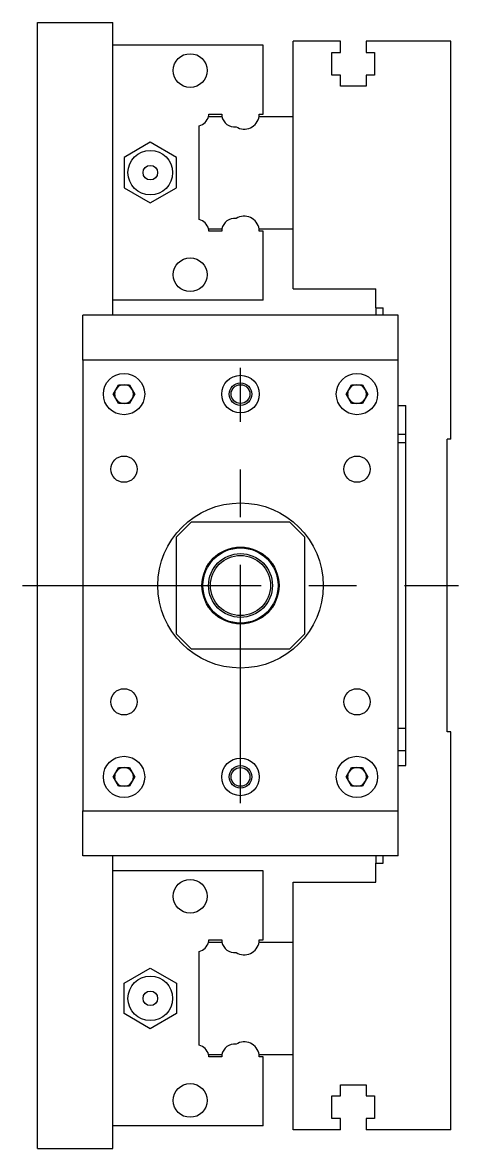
# Model space of a CAD drawing. Extents: x -10 to 656, y -258 to 77.
# Drawn here: x 597.8 to 655.8, y -75 to 75 of the extents above; entities that cross this region are included whole.
import ezdxf

# ---------------------------------------------------------------- set-up
doc = ezdxf.new("R2010")
doc.units = 0
doc.linetypes.add('CENTER', pattern=[50.8, 31.75, -6.35, 6.35, -6.35])
doc.layers.get('0').update_dxf_attribs({"linetype": 'CONTINUOUS'})
doc.layers.add('CENTER', color=1, linetype='CENTER')

msp = doc.modelspace()

# ---------------------------------------------------------------- linework, layer by layer
at = {"color": 7, "linetype": 'CONTINUOUS'}
for p, q in [((599.79, -75), (599.79, 75)), ((599.79, 75), (609.79, 75)), ((609.79, 36), (609.79, 75)), ((633.79, 62.5), (633.79, 72.5)), ((640.09, 72.5), (633.79, 72.5)), ((640.09, 71), (640.09, 72.5)), ((643.49, 72.5), (643.49, 71)), ((654.79, 72.5), (643.49, 72.5)), ((654.79, 19.5), (654.79, 72.5)), ((629.79, 72), (609.79, 72)), ((629.79, 62.8), (629.79, 72)), ((638.94, 71), (640.09, 71)), ((638.94, 68), (638.94, 71)), ((643.49, 71), (644.64, 71)), ((644.64, 71), (644.64, 68)), ((640.09, 68), (638.94, 68)), ((640.09, 66.5), (640.09, 68)), ((643.49, 68), (643.49, 66.5)), ((644.64, 68), (643.49, 68)), ((643.49, 66.5), (640.09, 66.5)), ((622.542272, 62.5), (624.31668, 62.5)), ((622.587056, 62.8), (624.29, 62.8)), ((629.267372, 62.5), (633.79, 62.5)), ((629.29, 62.8), (629.79, 62.8)), ((633.79, 47.5), (633.79, 62.5)), ((633.79, 47.5), (633.79, 62.5)), ((621.29, 48.752272), (621.29, 61.247728)), ((614.79, 59.041452), (611.29, 57.020726)), ((618.289999, 57.020726), (614.79, 59.041452)), ((611.29, 57.020726), (611.289999, 52.979274)), ((618.289999, 52.979274), (618.289999, 57.020726)), ((611.289999, 52.979274), (614.79, 50.958548)), ((614.79, 50.958548), (618.289999, 52.979274)), ((622.542272, 47.5), (624.31668, 47.5)), ((624.29, 47.2), (622.587056, 47.2)), ((629.267372, 47.5), (633.79, 47.5)), ((629.79, 47.2), (629.29, 47.2)), ((629.79, 38), (629.79, 47.2)), ((633.79, 39.5), (633.79, 47.5)), ((633.79, 39.5), (644.79, 39.5)), ((644.79, 37), (644.79, 39.5)), ((629.79, 38), (609.79, 38)), ((644.79, 37), (645.79, 37)), ((644.79, 37), (644.79, 36)), ((645.79, 36), (645.79, 37)), ((605.79, 30), (605.79, 36)), ((647.79, 36), (605.79, 36)), ((647.79, 30), (647.79, 36)), ((605.79, 30), (605.79, -30)), ((647.79, 30), (605.79, 30)), ((647.79, -30), (647.79, 30)), ((609.846624, 25.5), (610.568312, 26.75)), ((610.568312, 26.75), (612.011688, 26.75)), ((612.011688, 26.75), (612.733376, 25.5)), ((640.846624, 25.5), (641.568312, 26.75)), ((641.568312, 26.75), (643.011688, 26.75)), ((643.011688, 26.75), (643.733376, 25.5)), ((610.568312, 24.25), (609.846624, 25.5)), ((612.011688, 24.25), (610.568312, 24.25)), ((612.733376, 25.5), (612.011688, 24.25)), ((641.568312, 24.25), (640.846624, 25.5)), ((643.011688, 24.25), (641.568312, 24.25)), ((643.733376, 25.5), (643.011688, 24.25)), ((647.79, 24), (648.79, 24)), ((648.79, -24), (648.79, 24)), ((648.79, 20.1), (647.79, 20.1)), ((648.79, 19), (647.79, 19)), ((654.79, 19.5), (654.29, 19.5)), ((654.29, -19.5), (654.29, 19.5)), ((620.29, 8.5), (618.29, 6.5)), ((620.29, 8.5), (633.29, 8.5)), ((635.29, 6.5), (633.29, 8.5)), ((618.29, -6.5), (618.29, 6.5)), ((635.29, 6.5), (635.29, -6.5)), ((618.29, -6.5), (620.29, -8.5)), ((633.29, -8.5), (635.29, -6.5)), ((633.29, -8.5), (620.29, -8.5)), ((647.79, -19), (648.79, -19)), ((654.79, -19.5), (654.29, -19.5)), ((654.79, -72.5), (654.79, -19.5)), ((647.79, -22), (648.79, -22)), ((609.846624, -25.5), (610.568312, -24.25)), ((610.568312, -24.25), (612.011688, -24.25)), ((612.011688, -24.25), (612.733376, -25.5)), ((640.846624, -25.5), (641.568312, -24.25)), ((641.568312, -24.25), (643.011688, -24.25)), ((643.011688, -24.25), (643.733376, -25.5)), ((647.79, -24), (648.79, -24)), ((610.568312, -26.75), (609.846624, -25.5)), ((612.011688, -26.75), (610.568312, -26.75)), ((612.733376, -25.5), (612.011688, -26.75)), ((641.568312, -26.75), (640.846624, -25.5)), ((643.011688, -26.75), (641.568312, -26.75)), ((643.733376, -25.5), (643.011688, -26.75)), ((605.79, -30), (647.79, -30)), ((605.79, -36), (605.79, -30)), ((647.79, -36), (647.79, -30)), ((647.79, -36), (605.79, -36)), ((609.79, -75), (609.79, -36)), ((644.79, -36), (644.79, -37)), ((644.79, -39.5), (644.79, -37)), ((644.79, -37), (645.79, -37)), ((645.79, -37), (645.79, -36)), ((629.79, -38), (609.79, -38)), ((629.79, -47.2), (629.79, -38)), ((633.79, -47.5), (633.79, -39.5)), ((633.79, -39.5), (644.79, -39.5)), ((622.542272, -47.5), (624.31668, -47.5)), ((622.587056, -47.2), (624.29, -47.2)), ((629.267372, -47.5), (633.79, -47.5)), ((629.29, -47.2), (629.79, -47.2)), ((633.79, -62.5), (633.79, -47.5)), ((633.79, -62.5), (633.79, -47.5)), ((621.29, -61.247728), (621.29, -48.752272)), ((611.289999, -52.979274), (614.79, -50.958548)), ((614.79, -50.958548), (618.289999, -52.979274)), ((611.29, -57.020726), (611.289999, -52.979274)), ((618.289999, -52.979274), (618.289999, -57.020726)), ((614.79, -59.041452), (611.29, -57.020726)), ((618.289999, -57.020726), (614.79, -59.041452)), ((622.542272, -62.5), (624.31668, -62.5)), ((624.29, -62.8), (622.587056, -62.8)), ((629.267372, -62.5), (633.79, -62.5)), ((629.79, -62.8), (629.29, -62.8)), ((629.79, -72), (629.79, -62.8)), ((633.79, -72.5), (633.79, -62.5)), ((640.09, -66.5), (643.49, -66.5)), ((640.09, -68), (640.09, -66.5)), ((643.49, -66.5), (643.49, -68)), ((638.94, -68), (640.09, -68)), ((638.94, -71), (638.94, -68)), ((643.49, -68), (644.64, -68)), ((644.64, -68), (644.64, -71)), ((640.09, -71), (638.94, -71)), ((640.09, -72.5), (640.09, -71)), ((643.49, -71), (643.49, -72.5)), ((644.64, -71), (643.49, -71)), ((629.79, -72), (609.79, -72)), ((640.09, -72.5), (633.79, -72.5)), ((654.79, -72.5), (643.49, -72.5)), ((599.79, -75), (609.79, -75))]:
    msp.add_line(p, q, dxfattribs=at)
for centre, radius in [((620.089999, 68.6), 2.25), ((614.79, 55), 2.97), ((614.79, 55), 0.97), ((620.089999, 41.4), 2.25), ((611.29, 25.5), 2.75), ((626.79, 25.5), 2.5), ((642.29, 25.5), 2.75), ((626.79, 25.5), 1.25), ((611.29, 15.5), 1.75), ((642.29, 15.5), 1.75), ((626.79, 0), 11), ((626.79, 0), 5.125), ((626.79, 0), 5), ((626.79, 0), 4.25), ((626.79, 0), 4), ((611.29, -15.5), 1.75), ((642.29, -15.5), 1.75), ((611.29, -25.5), 2.75), ((626.79, -25.5), 2.5), ((642.29, -25.5), 2.75), ((626.79, -25.5), 1.25), ((620.089999, -41.4), 2.25), ((614.79, -55), 2.97), ((614.79, -55), 0.97), ((620.089999, -68.6), 2.25)]:
    msp.add_circle(centre, radius, dxfattribs=at)
at = {"color": 3, "linetype": 'CONTINUOUS'}
for centre in [(626.79, 25.5), (626.79, -25.5)]:
    msp.add_circle(centre, 1.5, dxfattribs=at)
at = {"color": 7, "linetype": 'CONTINUOUS'}
for centre, radius, start, end in [((620.89, 62.9), 1.7, 283.608961, 346.391039), ((620.89, 62.9), 1.7, 346.391039, 356.627713), ((625.99, 62.8), 1.7, 180, 190.164249), ((625.99, 62.8), 1.7, 190.164249, 277.540197), ((627.29, 62.8), 2, 237.42103, 351.373073), ((627.29, 62.8), 2, 351.373073, 0), ((620.89, 47.1), 1.7, 13.608961, 76.391039), ((625.99, 47.2), 1.7, 82.459803, 169.835751), ((627.29, 47.2), 2, 8.626927, 122.57897), ((620.89, 47.1), 1.7, 3.372287, 13.608961), ((625.99, 47.2), 1.7, 169.835751, 180), ((627.29, 47.2), 2, 0, 8.626927), ((611.29, 25.5), 1.25, 150, 180), ((611.29, 25.5), 1.25, 90, 150), ((611.29, 25.5), 1.25, 30, 90), ((611.29, 25.5), 1.25, 330, 30), ((642.29, 25.5), 1.25, 150, 180), ((642.29, 25.5), 1.25, 90, 150), ((642.29, 25.5), 1.25, 30, 90), ((642.29, 25.5), 1.25, 330, 30), ((611.29, 25.5), 1.25, 180, 210), ((611.29, 25.5), 1.25, 210, 270), ((611.29, 25.5), 1.25, 270, 330), ((642.29, 25.5), 1.25, 180, 210), ((642.29, 25.5), 1.25, 210, 270), ((642.29, 25.5), 1.25, 270, 330), ((611.29, -25.5), 1.25, 150, 180), ((611.29, -25.5), 1.25, 90, 150), ((611.29, -25.5), 1.25, 30, 90), ((611.29, -25.5), 1.25, 330, 30), ((642.29, -25.5), 1.25, 150, 180), ((642.29, -25.5), 1.25, 90, 150), ((642.29, -25.5), 1.25, 30, 90), ((642.29, -25.5), 1.25, 330, 30), ((611.29, -25.5), 1.25, 180, 210), ((611.29, -25.5), 1.25, 210, 270), ((611.29, -25.5), 1.25, 270, 330), ((642.29, -25.5), 1.25, 180, 210), ((642.29, -25.5), 1.25, 210, 270), ((642.29, -25.5), 1.25, 270, 330), ((620.89, -47.1), 1.7, 283.608961, 346.391039), ((620.89, -47.1), 1.7, 346.391039, 356.627713), ((625.99, -47.2), 1.7, 180, 190.164249), ((625.99, -47.2), 1.7, 190.164249, 277.540197), ((627.29, -47.2), 2, 237.42103, 351.373073), ((627.29, -47.2), 2, 351.373073, 0), ((620.89, -62.9), 1.7, 13.608961, 76.391039), ((625.99, -62.8), 1.7, 82.459803, 169.835751), ((627.29, -62.8), 2, 8.626927, 122.57897), ((620.89, -62.9), 1.7, 3.372287, 13.608961), ((625.99, -62.8), 1.7, 169.835751, 180), ((627.29, -62.8), 2, 0, 8.626927)]:
    msp.add_arc(centre, radius, start, end, dxfattribs=at)
at = {"layer": 'CENTER', "color": 1, "linetype": 'CENTER'}
for p, q in [((626.79, -29), (626.79, 29)), ((597.79, 0), (655.79, 0))]:
    msp.add_line(p, q, dxfattribs=at)

doc.saveas('drawing.dxf')
